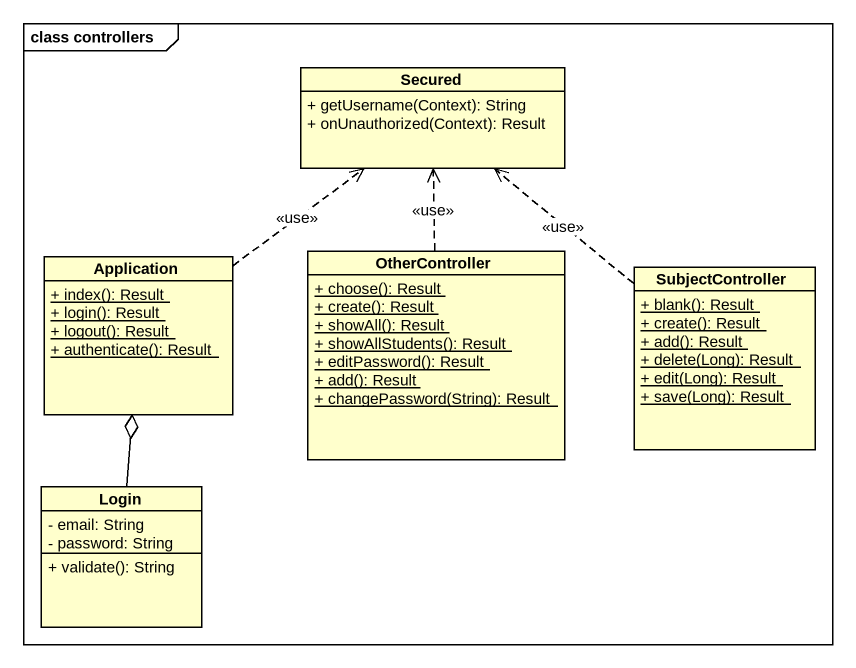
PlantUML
@startuml
mainframe class controllers
hide circle
hide empty members
skinparam classAttributeIconSize 0
class Secured {
  + getUsername(Context): String
  + onUnauthorized(Context): Result
}
class Application {
  {static} + index(): Result
  {static} + login(): Result
  {static} + logout(): Result
  {static} + authenticate(): Result
}
class OtherController {
  {static} + choose(): Result
  {static} + create(): Result
  {static} + showAll(): Result
  {static} + showAllStudents(): Result
  {static} + editPassword(): Result
  {static} + add(): Result
  {static} + changePassword(String): Result
}
class SubjectController {
  {static} + blank(): Result
  {static} + create(): Result
  {static} + add(): Result
  {static} + delete(Long): Result
  {static} + edit(Long): Result
  {static} + save(Long): Result
}
class Login {
  - email: String
  - password: String
  + validate(): String
}
Application .up.> Secured : <<use>>
OtherController .up.> Secured : <<use>>
SubjectController .up.> Secured : <<use>>
Login -up-o Application
@enduml
